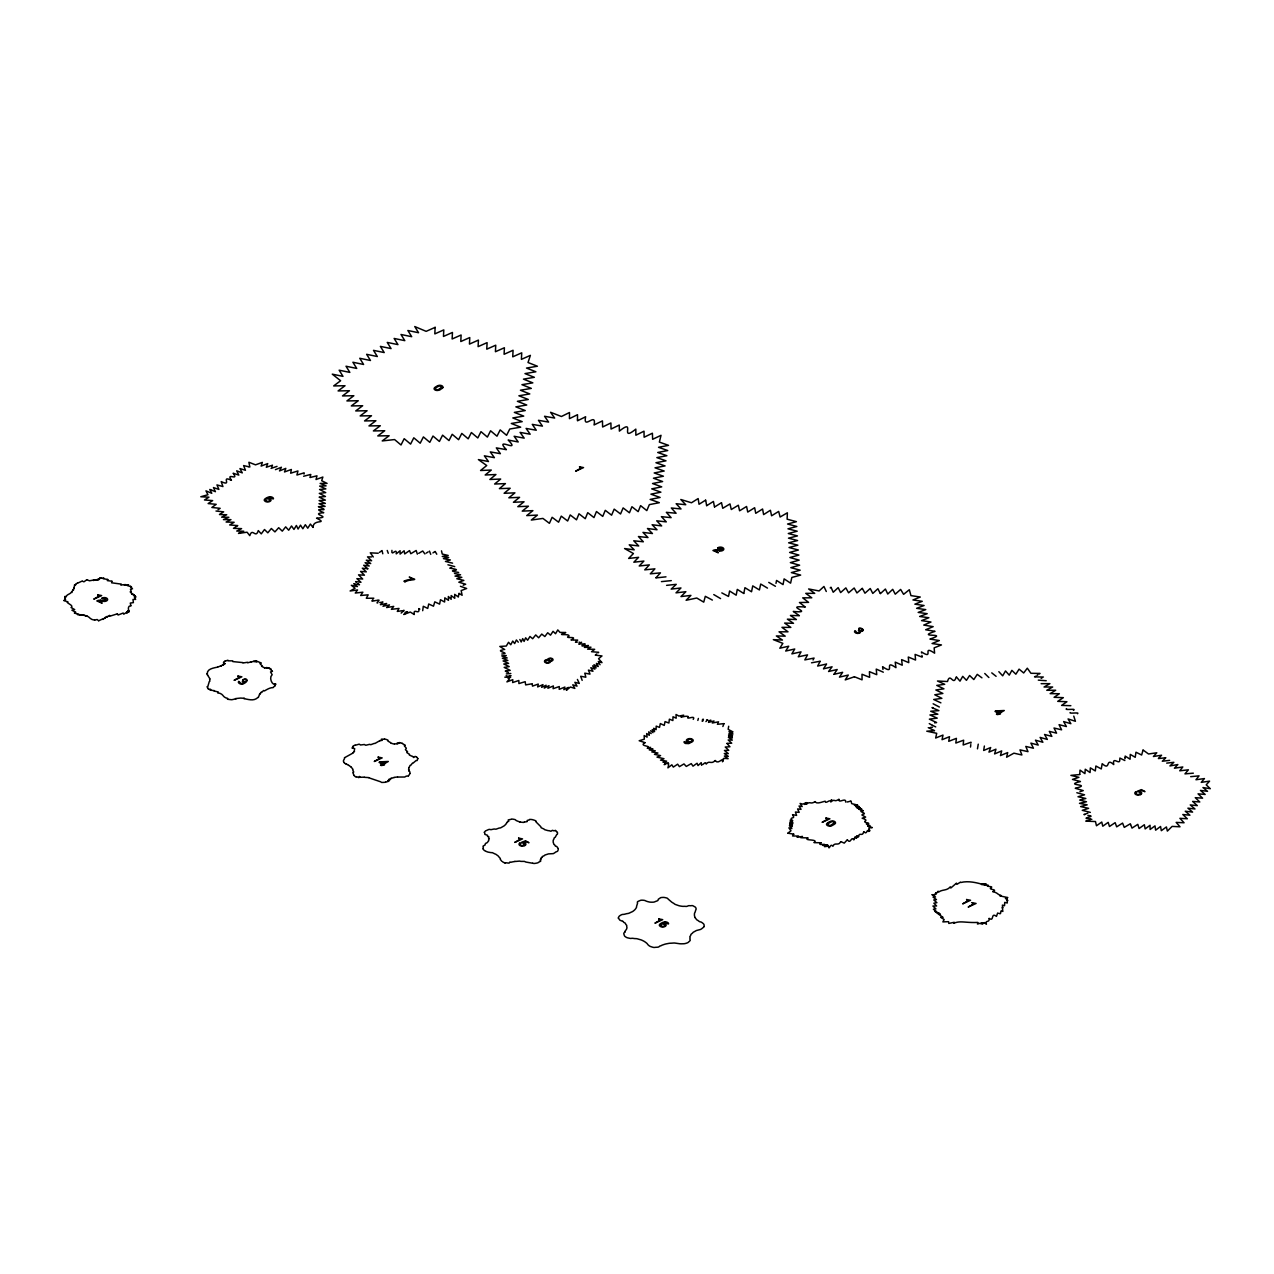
<?xml version="1.0" encoding="UTF-8"?>
<svg xmlns="http://www.w3.org/2000/svg" width="1274" height="1274" viewBox="0 0 1274 1274"><rect width="100%" height="100%" fill="white"/><g stroke="black" fill="none" stroke-linecap="round" stroke-linejoin="round"><path stroke-width="1.5" d="M74.051 588.429L74.593 584.686M408.874 769.48L408.922 771.343A6.322 3.647 0 0 0 409.432 771.136L409.894 772.092A16.753 9.666 0 0 1 409.989 773.207M532.357 683.724L525.652 684.902L525.191 681.701L518.884 683.565L518.852 680.475L512.642 682.561L512.801 679.663L506.909 681.893L509.52 678.867L508.039 678.341M532.341 684.632L532.484 686.129L538.281 684.058L537.676 686.909L542.963 684.616L541.641 687.323L546.148 685.253L544.269 688.087L548.998 685.683L547.9 688.263L553.41 685.938L553.091 688.693L559.302 686.543L559.206 689.345L564.892 687.068L563.841 689.664L566.564 688.342M1079.779 774.289L1080.018 770.101L1084.938 773.637L1085.257 769.209L1090.066 772.57L1090.337 767.856L1095.322 770.945L1095.879 766.008L1101.277 768.939L1102.185 763.667C1110.976 771.534 1105.179 756.836 1113.731 764.575C1111.995 755.211 1120.499 766.343 1119.735 759.272M274.483 684.058C272.397 685.078 268.543 677.816 272.142 674.694L270.534 671.939L272.381 671.366M274.467 684.393L275.71 684.058M1125.069 757.552L1125.181 756.055L1130.102 759.24L1130.261 754.399L1135.23 757.297L1135.962 752.217L1141.647 755.02L1142.985 750.259M1125.053 757.839L1124.99 758.747M1124.862 760.53L1119.846 758.046M970.947 743.124L971.043 742.216L963.16 744.987L963.654 740.178L955.819 743.061L956.424 738.347L948.732 741.325L949.528 736.691L942.027 739.7L943.015 735.066L935.673 738.012L936.709 733.314L926.771 731.196L934.24 730.655M970.788 744.637L970.517 747.058M422.697 610.692L423.287 606.265L427.73 608.431L428.701 604.003L433.494 606.201L434.784 601.854L439.626 604.115L440.454 599.736L444.61 602.013L444.817 597.809L448.448 600.341L448.352 596.487L451.219 599.353M989.006 918.411C990.073 923.3 984.627 919.414 986.426 924.239A19.221 11.1 0 0 1 985.057 922.806L981.012 923.953M408.572 769.528L408.954 767.505M978.257 744.159L977.461 748.841M303.976 474.071L304.183 472.845L296.906 475.027L297.957 470.95L290.647 473.211L291.38 469.469L284.5 471.953L285.806 468.37L279.516 470.918L281.411 467.255L275.423 469.644M303.61 476.253L310.713 474.438M722.979 759.097L722.469 761.788L723.951 758.285L728.123 758.699L724.365 756.023L728.298 756.374L724.301 753.507L728.298 753.603L724.46 750.466L728.728 750.338L725.256 747.026L729.938 746.771L726.913 743.395M856.144 837.926L856.462 836.222M856.112 838.069L854.886 836.97L854.01 839.598M65.085 596.375L64.783 598.923A5.781 3.328 0 0 1 64.751 598.35M722.645 760.897L722.772 760.18M743.889 593.095L744.94 587.68L751.533 591.773L752.743 585.881L759.415 589.958L760.705 584.049L767.474 588.11M775.993 583.365L776.551 580.434L783.064 584.607L784.115 578.874L790.597 583.158L791.839 577.456L800.661 575.084L791.361 572.599L800.152 570.195L790.836 567.663L799.626 565.21L790.342 562.63L799.164 560.146L789.912 557.534L798.894 555.066L789.609 552.454L798.368 550.018L789.052 547.517L797.858 545.192L788.622 542.804L797.588 540.542L788.495 538.169L797.46 535.908L788.288 533.519L797.19 531.226L787.969 528.806L796.823 526.481L787.571 524.028L796.393 521.671L787.125 519.187L787.38 512.785L780.102 517.021L778.669 511.431L771.582 515.779L770.42 510.253L763.604 514.6L762.585 508.995L755.737 513.311L754.654 507.721L747.742 512.052L746.58 506.479L739.589 510.794L738.347 505.221L731.292 509.52L729.986 503.915L722.756 508.294L721.53 502.912M310.633 474.915L310.203 477.033M728.68 595.722L729.588 590.993L736.181 595.197L737.28 589.384L743.809 593.525M728.537 596.455L721.817 592.888M310.108 477.511L316.987 475.807L316.032 479.518L322.863 477.049L321.685 480.712L327.068 483.403L320.156 483.403L326.08 485.888L319.647 486.111L325.857 488.913L319.567 489.471L325.73 492.624L319.28 493.388L325.443 496.51L319.917 497.067M768.748 582.393L775.42 586.279M977.779 922.917L977.62 923.57A16.976 9.81 0 0 1 977.461 924L982.286 922.742A10.24 5.908 0 0 1 981.872 923.204L981.713 923.347M344.474 757.632C345.111 759.702 341.973 760.164 344.235 762.68M417.952 758.492L417.124 760.53A3.663 2.118 0 0 1 416.057 760.562L412.919 763.237M713.759 594.576L720.574 598.589M712.373 600.07L705.302 596.312L703.742 602.14L696.767 598.016L686.113 600.277L690.906 595.404L680.985 596.566L685.858 591.693L676 592.856L680.953 587.967L671.175 589.114L676.239 584.336L666.589 585.355M65.563 599.321L65.213 600.245A11.195 6.466 0 0 0 63.7 600.484L67.92 601.838A14.237 8.217 0 0 0 67.172 602.076C67.172 603.446 73.51 605.341 71.583 607.268M668.579 765.053L667.926 767.856L671.844 764.798L673.309 767.107L677.641 764.177L679.424 766.645L683.979 763.922L686.288 766.422L691.272 763.604L692.992 766.168L697.069 763.253L698.025 765.594L701.21 762.648L701.48 764.926M858.644 836.684C858.947 831.635 862.514 837.082 863.661 831.97M275.678 684.17L274.929 685.922M723.919 723.728L722.868 726.514M112.064 581.215L111.586 582.791L121.38 584.129A10.017 5.781 0 0 1 120.743 584.989L124.9 584.623M313.149 527.07C313.117 518.582 328.66 524.522 316.557 518.152C334.043 517.133 308.276 513.995 323.739 512.674C308.244 506.049 335.014 513.151 318.404 506.686L325.109 506.383L318.994 503.708L325.364 503.389L319.121 500.586L325.396 500.125L319.137 497.147M409.161 767.426L410.117 765.324A5.701 3.296 0 0 1 410.833 765.244L412.378 763.222M624.961 931.915L625.375 930.609A15.75 9.093 0 0 0 626.362 929.494A23.935 13.823 0 0 0 626.967 927.791A8.998 5.192 0 0 0 626.728 926.835A21.435 12.374 0 0 0 626.697 925.338A9.619 5.558 0 0 0 625.837 924.478A20.05 11.577 0 0 0 625.247 923.14A10.463 6.036 0 0 0 623.91 922.472A17.533 10.128 0 0 0 622.811 921.293M75.755 584.352L75.373 585.387A3.519 2.038 0 0 1 74.863 585.005M107.796 579.447L103.098 578.73A6.864 3.965 0 0 1 103.29 578.476A5.383 3.105 0 0 1 103.783 577.998L101.506 578.205M107.764 579.527L107.271 580.594L111.682 581.183M272.509 465.201L266.33 467.239L267.731 463.593L261.138 466.077L262.333 462.398L255.533 464.835L248.876 462.255L249.847 467.017L248.669 466.762M272.302 465.647L271.808 466.794M518.279 642.192L516.384 639.962L514.664 643.593L512.737 641.045L510.763 644.771L508.549 642.271L506.304 646.029L499.822 646.444L504.743 649.565M935.259 894.698L936.247 892.724A12.851 7.421 0 0 0 936.071 893.424L935.817 893.631M75.914 584.002L77.523 582.966M830.759 801.887L831.683 799.881M277.015 466.395L271.075 468.386M936.135 892.994L934.304 894.762L932.472 894.682M813.051 659.964L814.07 658.069L804.834 659.9L807.525 654.884L798.288 656.795L801.028 651.874L791.887 653.865L794.721 649.007L785.708 651.046L788.702 646.205L779.815 648.227L782.857 643.338L773.334 639.644L782.443 640.058L776.344 635.949L785.214 636.156L779.035 631.824L788.001 631.808L781.949 627.349L790.836 627.397L784.641 623.082L793.511 623.304L787.38 619.18L796.393 619.546L790.804 615.692M217.87 692.69L218.284 691.957L214.064 691.034A7.023 4.045 0 0 1 214.398 690.635L210.178 690.142A2.5 1.449 0 0 1 210.767 689.871C210.449 688.119 209.653 690.731 208.299 688.422A4.555 2.628 0 0 0 208.172 688.947A33.968 19.62 0 0 1 207.073 686.638M811.522 662.798L819.787 661.317M258.335 697.451L259.785 693.82A3.695 2.134 0 0 0 259.609 694.171L259.577 694.298M956.041 677.418C953.271 686.415 950.261 671.908 947.49 681.51L937.473 681.017L944.719 684.313L936.772 685.412L943.938 688.82L935.864 689.998L942.871 693.454L934.782 694.776L941.868 698.343L933.715 699.506L940.881 702.85M996.109 676.319L991.761 672.879M826.269 664.518L823.705 668.468M793.798 834.136L788.176 833.26M793.702 834.279L792.539 835.983L795.279 835.999M981.936 677.832L977.254 674.36L973.814 679.552L969.61 675.491L966.44 680.332L962.73 676.335L959.991 681.16L956.376 676.844M833.913 674.36L837.193 669.503L828.578 671.509L832.081 666.796L823.45 668.834M373.823 598.207L366.307 598.27L368.186 594.831L360.653 595.484L362.851 592.203L355.287 593.047L357.532 589.958L350.111 590.993L355.08 588.206L351.337 585.307L357.437 586.566L353.774 583.667L354.857 583.874M258.288 530.573C255.708 539.157 252.363 527.181 249.8 535.669L247.076 532.198L238.493 533.424L241.534 532.166M372.964 599.465L371.881 600.994L372.82 600.898M567.376 688.836L568.379 687.403L567.264 687.976M567.249 689.027L566.389 690.269L570.418 687.02L574.829 688.422L572.79 684.823L577.026 686.129L574.877 682.323L579.288 683.421L577.409 679.424M936.024 893.902L938.142 891.179A8.711 5.032 0 0 0 938.635 892.055C942.569 889.125 946.901 891.052 950.324 886.815A17.756 10.256 0 0 1 950.786 888.042L956.503 883.121A9.061 5.239 0 0 0 956.965 884.315L960.421 882.165M243.382 682.848C240.961 685.269 239.401 681.128 238.668 681.367C237.139 682.928 241.073 684.839 242.92 684.074C250.357 680.65 246.121 677.131 242.856 679.966M859.52 632.111C856.446 635.455 855.109 627.748 854.52 631.904C855.714 634.404 861.829 633.64 860.428 631.267M259.673 694.155L261.202 692.164M1193.34 773.175L1184.963 773.875L1188.387 769.814L1179.756 770.802L1182.798 766.964L1174.421 768.206L1177.845 764.543L1169.914 765.929L1173.848 762.314L1166.697 763.126M1190.68 776.662L1199.041 775.866L1195.967 779.736L1204.44 778.573L1201.239 782.363L1209.567 781.137L1206.223 784.848L1210.3 788.702L1202.943 787.555L1207.545 791.313L1200.458 790.406L1205.172 794.45L1198.054 793.845L1202.576 798.161L1195.251 797.683L1199.79 801.983L1192.623 801.426L1197.321 805.614L1190.25 804.929L1194.98 808.99L1187.909 808.178L1192.591 812.111L1185.25 811.219L1189.916 815.201L1182.798 814.516L1187.336 818.768L1179.915 818.322L1184.072 822.765L1176.173 822.399L1180.011 826.794L1172.144 826.396L1167.35 831.11L1166.427 826.937L1161.315 830.696L1160.566 826.476L1155.614 830.186L1154.992 825.871L1150.119 829.485L1150.04 825.281L1145.151 828.928L1144.37 824.724L1139.067 828.514L1137.793 824.358L1131.997 828.1L1130.85 825.122M274.977 685.635L273.193 687.498M722.422 759.702C721.18 759.447 717.772 764.273 715.24 760.578M408.524 775.739L409.241 774.799A18.441 10.638 0 0 0 409.894 773.605M840.537 842.003C838.403 846.255 834.597 841.716 832.893 846.286C830.17 842.337 829.215 851.287 828.371 846.302M507.259 822.351L506.017 823.752A2.5 1.449 0 0 1 505.889 824.278L504.074 825.902A4.188 2.421 0 0 1 503.182 826.38A32.153 18.569 0 0 1 502.736 826.667L500.65 827.845A6.991 4.029 0 0 1 499.105 828.068L496.032 829.183A10.415 6.02 0 0 1 494.153 828.992L490.92 829.692A5.144 2.978 0 0 0 489.152 829.374A15.017 8.679 0 0 0 486.413 830.568M127.782 611.17L127.957 610.979A7.246 4.188 0 0 0 129.247 611.711C128.164 610.023 127.511 605.341 130.951 605.914M127.623 611.345L126.604 612.476M847.258 839.805L844.248 843.117L840.856 841.62M104.468 618.304L105.424 617.333L104.372 618.304M656.126 577.6L660.458 572.854L650.313 573.841L654.9 568.825L644.74 569.86L649.342 564.892L639.214 565.99L643.88 561.07L633.831 562.216L638.592 557.327L628.639 558.442L633.433 553.537L624.578 548.553L634.213 549.842L629.229 544.81L638.72 545.957L633.735 540.781L643.338 541.784L638.433 536.529L647.988 537.548L642.972 532.405L652.463 533.535L647.463 528.503L657.018 529.761L652.113 524.745L661.668 525.923L656.715 520.811L666.286 521.878L661.413 516.655L671.127 517.658L666.35 512.323L676.096 513.247L671.318 507.992L681.017 508.963L676.144 503.724L685.746 504.727L680.81 499.504L691.479 502.768L698.152 498.564L699.028 504.281L705.462 500.236M805.327 803.607L804.579 804.42L807.175 802.779A22.263 12.851 0 0 0 806.394 804.037M404.829 745.322L404.766 745.401A8.345 4.825 0 0 1 404.32 745.8L406.342 748.268L405.419 749.701L407.537 751.596A14.762 8.52 0 0 0 406.788 752.568L409.511 754.304M701.64 764.766C703.359 765.276 705.573 760.435 706.194 764.082C709.268 759.83 711.195 764.941 715.192 760.498M261.504 692.578L263.654 690.444M661.445 581.613L671.287 580.626M105.901 600.038L102.302 600.484L103.417 601.248M722.119 549.572L716.912 549.874A4.762 2.755 0 0 0 712.978 550.511L718.361 552.757L714.73 550.655A4.363 2.516 0 0 1 717.485 550.639M1158.655 758.269L1161.57 755.227L1153.416 756.501L1156.792 752.775L1148.511 753.985L1143.081 750.004M1158.369 758.571L1165.853 757.743M258.001 697.404C254.067 701.178 249.672 699.76 243.78 698.582A3.169 1.831 0 0 1 244.433 698.311L241.327 698.12A3.026 1.752 0 0 0 240.404 698.088L235.499 698.598M820.934 842.894C815.997 846.191 829.247 842.91 822.797 845.41M1165.376 758.237L1162.302 761.231L1169.628 760.371M814.357 842.337C818.752 838.897 802.413 840.904 808.162 838.021C804.802 837.464 796.616 838.403 802.509 836.461M830.234 587.887L830.998 587.218L833.212 592.251L838.181 587.633L840.617 592.585L845.856 587.887L848.58 592.824L854.169 587.999L856.924 592.951L862.307 588.269M880.35 593.684L885.398 589.034L887.755 594.034L892.724 589.321L895.256 594.178L900.638 589.432L903.6 594.337L909.333 589.735L910.942 595.611L920.274 597.028L912.948 599.958L922.249 601.312L914.859 604.179L924.096 605.5L916.611 608.319L925.752 609.609L918.172 612.412L927.201 613.686L919.637 616.473L928.873 617.731L921.548 620.613L930.96 622.031L923.746 625.072L933.173 626.649L925.657 629.754L935.02 631.347C914.334 638.21 950.579 632.302 929.924 639.07L939.336 640.535L932.074 643.513L941.454 644.931L934.145 647.861L934.606 653.18C921.213 644.182 934.782 660.537 921.484 651.938L921.612 652.973M826.285 591.502L823.944 586.47L819.102 590.945L808.624 588.954L814.723 593.35L805.757 593.35L811.777 597.809L802.7 597.856L808.576 602.363L799.451 602.506L805.343 607.093C782.172 605.023 816.045 613.622 793.288 611.44L799.005 615.438M354.538 751.453L352.659 753.014M401.167 613.097L404.097 610.357L403.189 610.517M104.261 618.416L102.955 619.451M598.032 652.845L598.653 652.32L591.55 651.699L594.655 649.31L587.601 649.151L590.961 647.208L584.416 647.399L588.397 645.488C572.026 647.367 593.445 642.988 581.294 644.071M596.694 653.976L595.292 655.139L601.997 655.951L598.573 658.722L601.981 662.639L600.388 662.13M128.053 612.125L128.977 611.329L126.859 613.065A6.179 3.567 0 0 0 127.034 612.73M264.451 690.938C267.126 689.33 270.024 687.61 272.954 687.594M388.267 553.282L387.232 550.448M352.93 753.077L344.84 757.552M992.908 891.545C998.641 889.172 987.334 889.778 991.108 887.787M104.707 618.145L107.08 616.409A12.549 7.246 0 0 0 106.554 617.301L109.644 615.374A10.542 6.083 0 0 0 109.596 616.282L117.081 613.925M406.82 612.284L407.521 611.775L405.005 612.3M352.595 746.468L355.032 744.987M405.403 613.335L403.794 614.514L410.292 612.046L414.225 614.53C412.951 607.093 420.038 615.963 418.843 608.59M570.959 639.93C579.861 635.662 562.662 639.15 569.032 635.997C569.064 633.003 554.652 636.459 565.72 632.525L560.003 632.414L557.789 629.929L555.544 633.735L553.059 631.315L550.495 635.169L547.709 632.748L544.842 636.554L541.753 634.07L538.647 637.78L535.733 634.93L532.659 638.736L529.984 636.459L527.627 640.249L525.652 637.78L524.108 641.427L522.69 638.624L521.209 641.969L519.84 639.484M381.436 550.973L379.397 552.422M991.204 887.707C994.054 886.131 984.882 886.8 987.86 885.494M378.219 553.25L370.288 552.836L373.298 556.961M117.431 613.781L118.084 615.024L123.18 613.033L123.753 614.179L128.706 610.994L127.814 612.093M435.119 551.419L436.775 554.222M434.498 551.849L432.937 552.9M1066.545 708.615C1063.663 710.717 1077.326 707.994 1073.441 710.351M787.746 833.18L790.947 830.855M237.776 525.605L229.686 524.952L234.129 522.276L226.119 522.037L230.944 519.633L223.428 519.601L228.858 517.292L221.628 517.164L226.724 514.744L223.348 514.648M237.075 526.066L233.492 528.344L241.582 528.63L236.741 531.051L243.796 531.226M217.997 509.743L220.163 508.326L211.866 507.466L216.198 504.329L208.14 503.564L212.647 500.586L204.493 499.981L208.936 497.178L200.798 496.749L207.949 494.726L205.974 490.856L211.771 493.293L209.844 489.439L211.595 490.156M1070.08 712.548C1068.695 714.061 1080.241 711.879 1077.533 713.743M215.991 511.033L223.635 511.845L219.447 514.521M706.879 505.571L713.424 501.446L714.459 506.813M428.16 551.913L426.201 553.139M682.991 715.622C677.306 719.109 685.364 715.176 688.358 716.561C684.759 720.734 696.289 714.411 693.231 719.38M831.588 799.945L830.775 800.454M1039.345 673.866L1040.03 673.436L1030.937 673.293L1027.306 668.197L1023.675 672.975L1019.089 669.137L1015.856 674.201L1011.875 670.363L1009.263 675.156L1005.505 670.952L1002.686 675.825L998.848 671.701M1037.976 674.726L1036.94 675.363M714.507 507.036L721.482 502.704M830.059 800.9C829.294 799.976 825.17 804.26 825.154 801.203C822.001 801.872 817.207 804.244 815.312 802.047M828.052 822.622L829.549 821.762A6.609 3.822 0 0 1 831.412 821.045A3.01 1.736 0 0 1 834.534 821.475A3.01 1.736 0 0 1 835.33 823.243M1073.775 716.115L1075.415 721.275L1068.09 718.95L1070.861 723.68L1063.647 721.578L1066.402 726.546L1059.076 724.667L1061.592 729.811L1054.028 728.027L1056.56 733.155L1049.314 731.356L1051.846 736.388L1044.569 734.461L1047.339 739.43L1040.11 737.407L1042.88 742.264L1035.459 740.162L1038.214 745.067L1030.889 743.124L1033.437 748.22L1025.809 746.437L1027.991 751.644L1019.964 749.86L1021.907 754.988L1013.913 753.173L1006.619 757.218L1007.686 752.584L1000.456 755.578L1001.667 750.927L994.596 753.905L995.934 749.192L988.958 752.106L990.678 747.535L983.671 750.482L984.388 746.023M1035.571 676.223L1034.536 676.876L1043.406 677.035M424.895 553.951L422.729 550.989L418.7 553.362M831.126 801.649C835.457 798.288 833.578 802.747 838.961 799.292M1042.132 677.816L1041.161 678.389M380.018 740.56L374.986 743.443A3.647 2.102 0 0 1 374.285 743.395L370.845 744.685A9.348 5.399 0 0 1 369.603 744.334L365.797 745.258A15.097 8.711 0 0 1 364.332 744.494L360.478 745.003A8.52 4.921 0 0 0 359.172 744.159L355.733 745.131M806.283 804.244C810.79 800.629 809.834 804.993 815.217 801.585M1038.294 680.125L1046.209 680.73M645.122 742.678C638.577 745.768 649.963 746.054 648.434 747.153M242.984 680.889L242.283 681.303L243.398 682.068M859.106 630.184L858.405 630.582L859.52 631.347M507.195 822.064L508.804 821.173A4.762 2.755 0 0 1 508.215 819.978A7.628 4.411 0 0 1 510.826 819.437M690.078 742.201C686.797 745.099 685.189 740.863 684.122 741.739A2.15 1.242 0 0 0 684.09 742.185A2.898 1.672 0 0 0 684.409 742.742L684.711 743.013A4.411 2.548 0 0 0 685.412 743.443L688.693 743.602L692.419 741.707A5.335 3.089 0 0 0 692.881 741.213L693.136 740.783A2.58 1.481 0 0 0 692.96 739.828A3.392 1.959 0 0 0 687.498 739.111A3.344 1.927 0 0 0 687.307 741.914M102.732 618.925L98.831 620.693M440.008 389.669L441.489 388.809A6.784 3.918 0 0 0 442.89 387.599M224.765 663.85L222.6 664.932L223.73 664.694M225.434 661.11C221.023 663.021 225.243 663.881 225.132 663.658M262.046 666.063L262.269 665.936A32.933 19.014 0 0 1 259.976 663.563L260.692 663.244M416.518 757.106L415.117 756.39L414.098 757.25A21.18 12.23 0 0 1 413.716 757.52L412.712 756.469M71.073 607.539L74.672 609.561L71.917 610.214L75.787 612.253L74.656 612.858M982.795 923.554L984.706 922.567L982.413 923.746M416.694 757.027L417.681 758.476M822.877 845.379L827.606 844.933L824.788 845.856M806.267 802.572L802.891 804.149L800.104 803.448L802.174 806.569L799.053 806.028L801.012 809.34L797.588 808.942L799.196 812.366L795.406 812.016L796.616 815.408L792.524 814.675M223.539 664.773L217.902 667.019M988.306 885.287L983.862 884.602A10.845 6.259 0 0 1 984.356 884.49L986.299 884.22L981.442 884.49M463.163 585.228L465.679 584.24L458.831 582.202L463.847 580.403L456.809 578.746L461.825 577.345L455.041 576.087L460.567 574.797L454.468 573.443M460.408 586.295L466.65 588.492L461.172 590.579L462.112 595.292L459.436 593.573M224.431 661.349L227.935 660.203M217.567 667.146C212.774 668.054 206.85 669.168 207.296 673.85M348.694 765.292L351.083 767.012M447.922 564.796L454.707 566.596M854.153 676.86L845.235 679.902L848.277 675.061L839.455 677.131L842.624 672.306L834.231 674.28M1080.049 781.631C1062.914 785.867 1093.633 783.797 1075.272 788.288L1083.25 790.597L1079.922 791.711M388.681 781.296L385.656 782.093M1087.837 813.21L1083.887 814.5L1084.715 814.691M1076.833 792.731L1084.556 794.801L1078.011 796.744L1085.83 798.48L1082.613 799.308M451.665 567.583L450.439 567.965M388.873 779.401L391.437 778.541A6.513 3.758 0 0 1 390.991 778.239L394.128 777.586M251.201 662.066L254.45 661.031L253.797 661.54L256.854 661.907L255.867 660.967M863.215 817.86L865.635 817.096L861.909 815.01M828.227 845.522L824.374 846M827.543 845.729L826.253 846.143M251.567 661.7L247.713 662.814A4.937 2.851 0 0 0 247.49 662.289L243.031 662.974M824.501 846.669L826.571 846.414M862.466 814.309C869.075 813.529 855.873 811.092 863.151 810.837M708.583 720.861L710.908 720.224L708.535 722.374L713.997 720.957L712.309 722.995L718.536 721.848L717.389 724.301L723.951 723.632M511.431 819.102L511.718 819.039A11.737 6.768 0 0 1 515.094 819.612A2.548 1.465 0 0 1 515.906 820.376A17.533 10.128 0 0 0 518.916 821.603A2.628 1.513 0 0 0 520.047 822.064M705.923 721.594L707.643 719.746L706.576 720.033M97.588 579.75L99.038 579.495L95.502 580.211L100.662 578.109M96.904 579.877L93.129 580.45A11.498 6.641 0 0 0 94.451 579.909L89.467 580.785L87.142 579.829M850.475 801.171L848.898 801.569M1082.295 799.387L1080.67 799.785M848.373 801.696L847.067 802.015M458.64 572.456C441.345 569.653 467.845 571.086 449.818 568.156M702.977 720.941C700.111 722.151 705.477 718.217 702.436 719.46M1079.651 800.04L1086.483 801.76L1079.476 803.321L1087.184 804.849L1080.623 806.569L1088.617 808.337L1082.263 810.328L1090.305 812.382M826.587 664.009L817.653 666.047L820.201 661.238M503.023 649.963C494.137 650.855 511.941 653.578 501.829 654.008M100.439 578.157L100.503 578.157A5.892 3.408 0 0 0 99.324 578.476L101.299 578.237M1089.875 820.249L1085.798 821.125L1095.481 821.539L1096.468 825.775L1101.755 822.049L1102.774 826.205L1108.189 822.367L1109.463 826.492L1115.148 822.67L1116.661 826.842L1122.585 823.1L1124.273 827.383L1130.325 823.768L1130.643 824.581M94.833 620.072L97.19 619.514L98.608 620.788M697.833 720.447L698.391 718.456M94.594 620.12C89.037 619.467 90.056 616.09 85.294 615.82A11.53 6.657 0 0 1 86.887 615.852L79.514 614.594L80.947 614.992M683.708 715.16L678.931 716.068L676.016 714.491L676.191 718.202L673.006 716.752L672.879 720.558L669.376 719.173L668.898 723.011L665.044 721.61L664.248 725.4L660.33 723.568L659.534 727.406L656.206 726.116L656.046 729.699A32.344 18.664 0 0 1 653.737 728.282L654.565 731.674L652.256 729.572L652.973 732.63L650.536 730.735M228.014 660.84L232.616 660.84A19.779 11.418 0 0 1 232.855 661.588L242.777 662.591M382.948 601.997L380.4 604.688L386.627 603.494L382.996 606.249L389.478 604.895L386.643 607.539L393.714 606.392L391.405 609.338L399.001 608.431L397.281 611.456M382.104 602.14L379.732 602.554M977.891 922.424C965.246 923.029 960.389 920.369 953.78 923.284A5.08 2.93 0 0 0 954.274 922.28L948.811 923.443L948.573 921.675L942.84 921.898L944.161 919.541L940.753 917.312L943.079 917.391L938.078 913.856L940.467 914.445L936.931 912.853L939.527 913.617L936.263 912.2M514.887 861.447L511.718 862.052A3.36 1.943 0 0 0 510.922 862.323L509.903 862.004A6.227 3.599 0 0 1 509.043 863.119A10.479 6.051 0 0 1 506.383 862.769A2.851 1.64 0 0 1 505.109 863.039M401.867 610.74L397.759 611.393M668.372 762.776L665.362 763.237M377.805 602.873C374.731 603.812 381.882 598.923 377.677 600.293M379.795 740.704L382.28 740.337A6.72 3.886 0 0 1 381.308 739.191A11.084 6.402 0 0 1 384.318 739.254M802.142 836.508L797.062 837.161A10.574 6.099 0 0 0 798.607 836.126L796.346 835.999M394 777.395L397.488 776.981M934.59 722.852L936.597 722.549L929.367 719.157L937.234 718.138L929.924 714.985L937.855 714.188L930.705 711.242L938.906 710.621L931.979 707.675L932.886 707.596M664.662 763.349L668.802 763.922M929.256 723.584L932.313 725.288M665.362 764.384L664.104 764.623M377.215 600.357L376.308 600.468M375.83 600.532L374.89 600.643M267.397 498.357L267.588 498.341A2.468 1.433 0 0 1 268.83 498.373M374.429 600.707L373.282 600.834M933.141 703.789L939.352 707.006M935.721 726.897L932.457 725.352M665.984 576.835L655.855 577.902M125.202 584.607L125.489 584.575A8.807 5.08 0 0 1 124.406 585.196L128.594 584.766L127.177 585.483L131.477 586.9M932.504 727.247L930.259 727.47M981.808 884.459L985.71 884.204M983.289 884.315C981.474 884.538 970.788 880.016 960.755 882.5M928.268 727.661L934.559 730.639M1079.763 774.544L1070.893 775.372L1078.919 777.315L1072.485 779.417L1080.463 781.503M868.056 826.03C874.999 825.982 861.176 823.848 868.741 823.418C858.676 820.743 871.766 821.316 862.116 818.211M510.826 673.5L506.319 673.914M131.365 588.907L130.474 589.098L131.254 591.884A5.335 3.074 0 0 1 130.171 591.869L134.089 595.468M728.696 726.26L728.171 729.349M360.399 777.299L364.205 777.124M397.615 777.044L404.702 777.029A19.301 11.148 0 0 0 406.263 776.105A6.434 3.711 0 0 0 408.333 775.962M727.215 743.379L731.706 743.188L728.171 739.987L732.311 740.098L728.378 737.359L732.343 737.98L728.585 735.735L732.231 737.041L728.617 734.827M580.02 644.103L578.746 644.118L581.613 642.223M134.582 599.433L135.649 599.401L134.232 596.71A6.577 3.806 0 0 1 135.14 596.805A5.494 3.169 0 0 1 135.968 596.98L135.06 595.993M134.168 599.433L132.974 599.449L133.388 602.618L130.267 603.08L130.84 605.516M209.86 681.303L209.637 678.899M579.861 642.239L578.969 642.239M1041.145 683.676L1049.903 683.66L1044.043 687.005L1052.658 687.005L1046.782 690.285L1055.668 690.253L1050.158 693.629L1059.347 693.741L1054.076 697.308L1063.36 697.658L1057.707 701.353L1066.927 701.735L1061.608 705.398L1070.861 705.7M577.202 642.239L576.326 642.239M511.113 675.73L509.17 675.714M371.578 556.945L367.533 556.881L371.61 560.751L366.307 560.226L370.702 563.538L365.097 562.678L369.205 566.006L363.663 565.274L367.788 568.761M575.45 642.223L577.679 640.121M532.643 863.246L525.732 862.02A11.45 6.609 0 0 0 524.394 861.399L520.859 861.383A8.106 4.682 0 0 0 519.505 861.097L516.05 861.415A5.287 3.058 0 0 0 514.887 861.447M855.794 806.649L859.17 806.633L854.392 805.264L857.609 805.057L851.701 803.655L851 801.028M814.054 842.64L821.077 842.767M982.907 884.22L982.079 884.204L985.248 884.697M799.387 615.708L790.421 615.438M576.772 640.105L575.88 640.089M574.988 640.058L573.65 640.026M222.854 514.632L221.389 514.585M572.759 639.994L571.851 639.962M504.822 677.179L510.603 677.354L506.128 675.698M220.912 514.569L219.924 514.537M859.17 807.812L860.332 807.843L856.351 806.792M858.708 807.796L857.338 807.732M856.876 807.716L860.858 808.799L857.466 808.05M368.664 777.586L364.491 777.331M354.188 751.421L354.666 748.586L352.245 748.029M650.648 747.344L647.224 748.236L652.973 748.969L649.278 749.924L655.282 750.8L651.778 751.931L657.91 752.998L654.454 754.335L660.553 755.609L657.018 757.138L663.977 758.699L660.521 760.148L666.636 761.167L662.942 762.139L665.044 762.393M719.507 550.83L718.711 550.75M100.598 600.277L102.223 600.484M394.622 743.825L397.711 743.984A6.641 3.838 0 0 0 397.201 742.981L397.361 742.981A18.648 10.765 0 0 1 399.654 743.045M367.74 568.761L362.31 568.204L366.291 571.851L360.574 571.421L364.444 575.179L358.535 574.845L362.692 579.017L356.879 578.667L360.972 582.282L355.956 581.629M380.767 781.838L368.887 777.809M355.605 581.581L356.322 582.266M101.554 601.025L101.426 600.994A4.363 2.516 0 0 0 98.512 600.962M485.537 851.112L485.569 851.112A13.95 8.058 0 0 0 488.038 852.099L491.159 852.656A4.204 2.421 0 0 1 492.353 852.656L494.901 853.914A4.125 2.373 0 0 1 495.904 854.297L498.118 855.921A5.16 2.978 0 0 1 498.66 856.622L500.316 858.469A7.166 4.141 0 0 1 500.236 859.329L501.797 861.24M860.603 631.283C867.96 630.837 857.593 625.614 858.979 629.26M520.158 822.08L523.407 822.431A2.134 1.226 0 0 0 524.283 822.064M399.399 742.535L402.457 743.299M357.914 584.479L359.507 584.766L357.978 583.588M357.564 584.4L355.94 584.097M77.475 614.482L80.581 614.896M77.746 614.53L77.873 614.546A3.169 1.831 0 0 0 78.701 614.402L74.338 613.001M732.534 735.624L728.967 733.314L732.98 733.983L729.015 731.451L732.98 731.913L728.808 729.699M1089.939 818.959C1078.138 818.147 1098.443 816.443 1087.885 815.424M1090.385 819.055L1091.818 819.341M255.596 660.649L261.218 662.99M989.388 918.49C994.325 921.978 990.583 911.961 996.475 916.372L997.653 912.996M236.263 698.757L231.836 699.729A34.191 19.747 0 0 1 227.441 699.219M248.271 466.666L243.621 465.583L245.452 470.281L239.958 468.577L242.283 472.877L236.709 470.839L238.795 475.106L233.206 473.211M394.287 744.112L390.815 743.14M217.822 692.785C224.527 694.027 221.772 697.212 227.727 698.407M998.752 913.267C1002.351 915.624 999.294 908.935 1002.383 911.26M992.78 891.641C998.163 892.803 997.176 894.539 1000.918 895.399A20.4 11.785 0 0 1 999.883 895.893L1007.798 897.565L1005.393 898.234L1007.845 900.638M857.816 808.146L861.845 809.165L858.644 809.197L863.024 810.662M452.573 563.156L445.454 561.436L450.359 559.955L443.416 558.617L448.703 557.486L442.269 556.435L448.209 555.464L442.269 554.063L441.489 550.846M231.454 480.346C220.131 474.963 232.871 487.034 221.198 481.604L222.934 486.557L216.962 484.916L218.889 489.407L213.475 487.576L215.417 491.684L211.946 490.299M644.915 742.615L639.182 740.735L644.31 739.175L644.15 735.528L647.096 737.12L646.666 733.569L649.342 735.289L648.705 731.865L651.189 733.569M269.132 668.261L266.584 667.496A16.849 9.73 0 0 1 267.222 668.213L264.387 667.656M599.863 661.954L598.812 661.604M867.642 826.062L872.308 827.622L868.884 827.925L869.696 831.014M77.825 583.062L82.077 581.087M506.272 655.569L501.781 655.887L507.179 657.957L502.338 658.244L507.848 660.489L503.087 660.951L508.613 663.372L503.787 664.009L509.202 666.605L504.201 667.401L510.189 670.363L505.284 671.095L506.495 671.653M598.286 661.429L600.054 664.757M937.584 912.694L938.683 913.06L934.861 911.356A8.488 4.905 0 0 0 936.326 911.547L933.396 909.222L935.88 908.872L932.918 906.037L936.581 905.957L933.874 903.186L936.884 902.677L933.778 899.97L936.47 899.635L933.046 897.103L935.514 896.976L931.931 894.666M82.46 581.231L83.957 581.82L86.823 579.702M598.239 664.072L596.949 663.579M596.423 663.388L598.191 666.509L597.41 666.191M622.731 921.325L620.024 920.258A7.341 4.236 0 0 1 619.148 919.032A3.679 2.118 0 0 1 618.4 918.06M854.472 676.765L862.068 679.838L862.004 674.264L869.632 677.322L869.425 671.669L876.751 674.694L876.241 669.089L883.312 672.194M412.41 756.422L409.32 755.036M596.614 665.856L593.987 664.757L596.152 667.942L592.649 665.888L594.91 669.121L590.849 667.703L592.951 671.271L588.429 670.124L590.021 674.121L584.766 673.15L585.849 677.211L580.673 676.287L582.17 680.364M508.406 672.481L506.67 671.716M268.448 667.719L271.171 669.105M402.281 743.57L405.052 745.083M389.064 779.481L389.924 779.847L387.758 780.659A4.586 2.644 0 0 1 388.65 781.153M264.753 667.974L261.584 666.27M356.433 776.63L358.838 777.618A8.679 5.016 0 0 0 359.3 776.407L360.208 777.236M419.815 609.131L418.971 608.669M790.597 821.666L792.906 822.908L790.214 820.217A17.963 10.367 0 0 0 792.587 820.966M864.027 831.763C866.718 835.298 866.925 829.326 868.231 830.489M717.756 548.011L722.151 548.6M1135.596 792.046L1136.456 792.539M404.893 581.772L403.922 581.215A14.396 8.313 0 0 1 412.999 579.288L409.241 577.074L414.703 579.288L413.954 579.718A13.982 8.074 0 0 0 404.989 581.836M519.76 843.149L520.604 843.627M98.56 601.073L102.191 603.159L96.84 600.93A4.762 2.755 0 0 1 100.614 600.229M847.433 839.916C850.745 844.646 851.175 835.68 853.803 839.773M346.321 763.906L348.535 765.356M1007.081 900.161L1007.304 902.995L1004.708 902.406L1004.533 905.703L1002.956 905.273A9.523 5.494 0 0 1 1002.399 905.081L1002.829 907.821M459.022 593.286L458.322 596.933M133.006 594.194L134.933 595.85M457.939 596.678L454.691 594.353L454.754 598.302L451.171 595.563L451.203 597.936M131.923 594.05L132.512 594.464A3.44 1.991 0 0 1 131.939 594.05L131.445 593.7M270.136 669.232L272.477 671.334M105.981 599.019L101.586 598.414A3.392 1.959 0 0 1 105.853 597.777A3.392 1.959 0 0 1 107.382 600.213A3.392 1.959 0 0 1 103.353 601.376M984.754 673.484L988.879 677.529M790.31 821.507L792.667 823.848L789.896 822.478L792.396 825.011L789.689 823.864L792.205 826.619L789.45 825.679L791.839 828.626L788.877 827.877L790.581 830.298M258.606 530.939L261.266 533.87L264.498 529.522L267.811 532.819L271.346 528.503L274.929 531.895L278.688 527.707L282.271 531.147L285.679 526.863L288.688 530.207L291.523 525.971L293.976 529.443L296.396 525.445L298.084 529.076L300.505 525.143L302.846 528.774L305.33 524.697L307.767 528.216L310.394 524.044L313.006 527.452M351.29 767.203L352.946 769.321A3.089 1.784 0 0 1 352.643 769.751L353.726 772.044A8.185 4.73 0 0 1 352.818 772.57L353.79 774.895M858.421 836.779C857.02 832.893 857.434 840.713 856.542 836.254M792.635 820.711C787.858 816.379 796.457 819.532 792.715 815.233M483.021 849.025L483.786 849.917A15.145 8.743 0 0 0 484.725 850.761M132.544 588.859L130.362 586.279A3.392 1.959 0 0 1 131.158 586.661M1006.651 898.727L1007.447 900.017L1006.842 898.998M868.342 830.68L868.804 831.46L869.25 829.263M1002.431 908.059L1002.829 911.483M210.003 678.899L207.471 674.965A31.977 18.457 0 0 1 206.77 673.643M1002.415 907.932L1002.192 907.295A9.81 5.669 0 0 0 1002.558 907.614M862.466 588.588L864.966 593.206L870.238 588.508L872.786 593.429L877.913 588.731L880.191 593.365M233.381 473.578C239.082 481.301 225.689 472.097 231.327 480.043M429.449 551.085L430.755 554.349M417.346 554.142L416.168 550.495L410.785 553.728L409.511 550.607L404.718 553.935L404.129 550.75L400.084 554.11L400.1 550.75L396.262 553.856L396.246 552.789M65.277 600.134L64.783 598.063M845.649 802.079C846.302 796.951 838.196 803.878 838.993 799.499M869.585 830.6L869.378 829.772M382.025 550.543L382.789 553.792M74.003 588.19L73.94 587.935A8.918 5.16 0 0 0 73.812 587.585L73.51 590.117A6.147 3.551 0 0 0 72.793 589.639L71.965 592.49A12.199 7.039 0 0 0 71.36 592.187C70.277 594.321 66.582 594.194 66.089 596.917A3.902 2.245 0 0 1 65.213 596.503M706.624 505.73L705.716 500.093M882.962 669.455L882.595 666.716C896.434 676.223 882.755 658.435 895.925 667.656L895.208 662.114L902.247 665.219L901.626 659.614L908.776 662.655L908.282 657.018L915.56 660.043L915.098 654.406L922.137 657.113M921.93 655.393L922.058 656.428M207.773 686.686L209.302 681.479M391.93 550.368C391.007 556.292 395.466 549.747 396.214 551.515M664.072 923.284A3.344 1.927 0 0 1 666.127 925.051A3.344 1.927 0 0 1 664.104 926.835A2.978 1.72 0 0 1 661.7 926.962A2.707 1.561 0 0 1 661.206 926.835L660.712 926.628A5.064 2.93 0 0 1 660.203 926.341L659.502 925.672A3.058 1.768 0 0 1 659.518 924.669A4.73 2.739 0 0 1 660.266 923.857A11.195 6.466 0 0 1 662.83 922.424A5.383 3.105 0 0 1 664.439 921.962A3.344 1.927 0 0 1 666.047 921.946A2.564 1.481 0 0 1 666.652 922.073L667.226 922.28A4.491 2.596 0 0 1 667.799 922.599L668.356 923.124A2.277 1.322 0 0 1 668.436 923.953C667.019 924.191 665.856 921.182 663.308 923.029A9.73 5.622 0 0 0 662.496 923.427L662.703 923.427A2.468 1.433 0 0 1 663.929 923.475M524.569 845.554A3.249 1.879 0 0 1 520.142 845.649A3.249 1.879 0 0 1 519.665 843.101M523.996 842.496A3.296 1.895 0 0 1 524.761 845.649M523.917 842.592A1.927 1.115 0 0 0 523.073 842.512L525.445 841.557L528.981 842.735L525.557 840.76L521.305 842.464L521.974 842.91A2.914 1.688 0 0 1 523.025 842.958A2.229 1.29 0 0 1 523.933 845.092M523.837 845.044A2.166 1.242 0 0 1 520.827 845.267A2.166 1.242 0 0 1 520.397 843.531M243 680.029A1.927 1.115 0 0 1 245.882 679.743A1.927 1.115 0 0 1 245.962 681.431A1.927 1.115 0 0 1 243.047 681.224M624.961 932.027A6.848 3.949 0 0 0 623.798 933.285A10.718 6.195 0 0 0 624.228 935.02A5.16 2.978 0 0 0 624.706 936.167A10.415 6.02 0 0 0 626.569 937.457A4.077 2.357 0 0 0 628.305 937.982A9.603 5.542 0 0 0 630.885 938.46L632.095 938.269A23.919 13.807 0 0 1 634.771 938.604A10.813 6.243 0 0 1 636.745 938.683A24.779 14.301 0 0 1 639.437 939.448A10.94 6.322 0 0 1 641.284 939.957A25.751 14.874 0 0 1 643.688 941.104A11.307 6.529 0 0 1 645.106 941.98A26.897 15.527 0 0 1 646.969 943.429A11.88 6.864 0 0 1 647.718 944.432A11.737 6.784 0 0 0 649.533 946.009A5.016 2.898 0 0 0 651.173 946.725A11.132 6.434 0 0 0 653.849 947.458A5.287 3.058 0 0 0 655.728 947.283A8.361 4.825 0 0 0 658.435 947.06A6.481 3.742 0 0 0 659.916 945.961L660.84 945.834A10.574 6.099 0 0 1 662.114 945.149L664.582 944.305A11.514 6.641 0 0 1 666.302 943.859L669.153 943.317A12.613 7.294 0 0 1 671.127 943.206L674.121 942.999A13.871 8.01 0 0 1 676.128 943.238L679.727 943.747A12.406 7.166 0 0 0 682.8 943.763A5.43 3.137 0 0 0 685.046 943.572A11.912 6.88 0 0 0 687.721 942.696A4.857 2.803 0 0 0 688.788 941.82A9.587 5.542 0 0 0 690.221 940.355A5.478 3.169 0 0 0 689.807 939.081L690.158 937.807A11.8 6.816 0 0 1 689.807 936.772A21.897 12.644 0 0 1 690.285 936.024L690.715 935.45A10.956 6.322 0 0 1 690.954 934.399A23.41 13.52 0 0 1 692.053 933.46L692.451 933.157A10.319 5.956 0 0 1 693.247 932.25L695.238 931.183A9.921 5.733 0 0 1 696.448 930.514L700.493 929.463A10.303 5.956 0 0 0 702.659 927.934A5.892 3.408 0 0 0 703.981 926.612M618.368 918.044A8.663 5 0 0 1 618.989 916.563A3.679 2.118 0 0 1 619.881 915.703A9.826 5.669 0 0 1 622.031 914.541A5.128 2.962 0 0 1 623.91 914.366A23.792 13.727 0 0 0 626.601 913.681A11.593 6.689 0 0 0 628.687 913.331A22.964 13.25 0 0 0 631.108 912.2A10.303 5.956 0 0 0 632.748 911.451A22.486 12.979 0 0 0 634.563 909.986A9.189 5.303 0 0 0 635.455 908.983A22.279 12.867 0 0 0 636.459 907.406A8.281 4.777 0 0 0 636.554 906.403L637.573 903.139A4.873 2.819 0 0 1 637.478 901.801A6.227 3.599 0 0 1 639.516 900.814A3.376 1.943 0 0 1 641.204 900.208A8.074 4.65 0 0 1 644.262 900.368A3.902 2.245 0 0 1 645.934 901.005A12.262 7.071 0 0 0 648.737 901.865A5.192 2.994 0 0 0 650.759 902.167A11.259 6.497 0 0 0 653.833 902.103A4.841 2.803 0 0 0 655.521 901.451A8.998 5.192 0 0 0 657.846 900.527A6.115 3.519 0 0 0 658.244 899.317A6.29 3.631 0 0 1 659.677 898.441A3.376 1.943 0 0 1 660.744 897.644A7.692 4.443 0 0 1 663.181 897.422A3.153 1.815 0 0 1 664.646 897.533A9.014 5.207 0 0 1 667.226 898.186A4.411 2.548 0 0 1 668.149 899.078L671.78 902.183A24.047 13.887 0 0 0 673.771 903.362A11.227 6.481 0 0 0 675.029 904.317A23.107 13.345 0 0 0 677.609 905.225A10.001 5.765 0 0 0 679.345 905.814A22.534 13.011 0 0 0 682.243 906.308A8.52 4.921 0 0 0 684.536 906.308A13.568 7.835 0 0 0 686.686 906.419A13.504 7.787 0 0 0 688.517 905.703A5.415 3.121 0 0 1 690.572 905.766A4.682 2.707 0 0 1 692.562 905.639A7.15 4.125 0 0 1 694.314 906.594A3.392 1.959 0 0 1 695.493 907.295A9.252 5.335 0 0 1 696.114 908.888A3.918 2.261 0 0 1 695.811 909.827L695.031 912.359A10.096 5.829 0 0 0 694.505 913.299L694.41 914.891A16.865 9.73 0 0 0 695.063 917.471M694.999 917.487A9.061 5.239 0 0 0 695.7 918.395A23.282 13.441 0 0 0 696.798 919.812A8.95 5.16 0 0 0 697.993 920.497L699.012 921.293A22.279 12.867 0 0 0 699.506 921.643A9.093 5.255 0 0 0 700.987 922.01A8.982 5.192 0 0 1 703.009 923.411A4.586 2.644 0 0 1 704.028 924.717A10.288 5.94 0 0 1 703.981 926.612M505.093 863.024A15.845 9.141 0 0 1 502.577 861.813M483.117 848.611A4.459 2.564 0 0 1 483.387 848.15L483.196 847.497A16.052 9.268 0 0 1 483.117 847.051L483.069 846.095A8.265 4.777 0 0 1 484.932 845.188L485.474 843.436A18.983 10.956 0 0 0 487.209 842.64L488.675 840.792A2.803 1.608 0 0 0 488.483 840.283L489.312 838.69A4.507 2.612 0 0 0 488.547 838.228L488.834 836.747A7.198 4.156 0 0 0 487.576 836.461L487.464 835.266L484.837 834.374A10.495 6.067 0 0 1 484.821 832.973M484.168 832.479A12.756 7.357 0 0 1 485.601 830.903M524.362 822.017A11.816 6.816 0 0 0 527.181 821.571A4.969 2.867 0 0 0 527.149 820.488A9.157 5.287 0 0 1 529.156 820.01M529.538 819.421A11.498 6.641 0 0 1 532.389 819.612M533.089 819.835A14.078 8.122 0 0 1 535.86 820.854M535.972 821.491A4.379 2.532 0 0 1 535.908 821.81L540.829 826.715A9.794 5.653 0 0 0 541.132 827.734L543.934 829.008A6.45 3.726 0 0 0 544.746 829.708L547.9 830.6A2.803 1.608 0 0 0 549.158 830.664A16.005 9.236 0 0 0 550.862 831.253A14.954 8.631 0 0 0 552.375 830.329A6.481 3.742 0 0 1 553.951 830.855A4.316 2.484 0 0 1 555.48 830.489M555.48 830.489A9.81 5.669 0 0 1 556.706 831.842M557.359 832.177A13.473 7.787 0 0 1 557.439 834.088A2.245 1.306 0 0 1 556.674 834.597L555.257 837.289A6.529 3.774 0 0 0 554.286 837.766L553.649 839.63A4.141 2.389 0 0 0 553.219 840.203L553.171 842.098A2.803 1.624 0 0 0 553.346 842.608L553.872 844.375A2.739 1.577 0 0 0 554.556 844.71L555.48 846.239A3.902 2.245 0 0 0 556.483 846.302A11.944 6.896 0 0 1 557.853 848.102A2.07 1.194 0 0 1 558.108 848.341M558.267 848.93A14.205 8.201 0 0 1 557.63 851.143A4.937 2.851 0 0 1 555.767 851.956A14.348 8.281 0 0 1 553.298 853.628L548.409 853.899A2.851 1.64 0 0 0 547.677 854.169L544.938 855.013A3.456 1.991 0 0 0 544.555 855.523L542.246 856.574A5.176 2.994 0 0 0 542.358 857.243L540.686 858.31A7.803 4.507 0 0 0 541.243 859.09L540.144 860.077A3.838 2.214 0 0 1 540.574 860.826M540.702 861.081A13.058 7.533 0 0 1 538.456 862.323A1.8 1.035 0 0 1 537.755 862.848A17.183 9.921 0 0 1 534.395 863.469A3.376 1.943 0 0 1 532.787 863.231M356.417 776.63A3.249 1.879 0 0 1 355.796 777.013A23.139 13.361 0 0 1 353.758 775.229M346.369 764.384A21.403 12.358 0 0 1 344.314 762.823M352.245 748.029A18.792 10.845 0 0 1 353.296 746.58M384.493 738.952A16.53 9.539 0 0 1 387.933 740.114M390.64 742.615A24.317 14.046 0 0 1 387.742 740.895M385.481 782.252A24.445 14.11 0 0 1 381.499 782.443M828.068 822.638A6.704 3.87 0 0 0 826.651 823.816A3.026 1.752 0 0 0 827.574 825.6A3.026 1.752 0 0 0 830.648 825.998M830.68 826.046A6.529 3.774 0 0 0 832.527 825.329L834.04 824.469A6.784 3.918 0 0 0 835.441 823.275M690.078 742.185A2.564 1.481 0 0 1 687.514 741.802M549.03 659.088A1.704 0.987 0 0 1 551.578 658.849A1.704 0.987 0 0 1 551.626 660.33A1.704 0.987 0 0 1 549.062 660.155M545.989 660.569A2.373 1.37 0 0 0 545.638 660.808A1.624 0.94 0 0 0 545.336 661.429A2.007 1.147 0 0 0 545.543 661.859L545.766 662.05A2.946 1.704 0 0 0 546.132 662.289A1.991 1.147 0 0 0 548.76 662.305A1.991 1.147 0 0 0 548.807 660.712A1.991 1.147 0 0 0 546.052 660.617M547.756 659.789A2.644 1.529 0 0 1 550.32 658.164A2.644 1.529 0 0 1 553.027 659.725A2.644 1.529 0 0 1 550.209 661.206M550.591 661.031A3.074 1.784 0 0 1 547.756 663.117A3.074 1.784 0 0 1 544.492 661.254A3.074 1.784 0 0 1 548.075 659.582M267.397 498.341A9.73 5.622 0 0 1 268.209 497.943C270.964 495.92 272.684 499.774 273.337 498.867A2.277 1.322 0 0 0 273.257 498.038L272.7 497.513A4.491 2.596 0 0 0 272.11 497.194L271.537 496.987A2.564 1.481 0 0 0 270.948 496.86A3.344 1.927 0 0 0 269.324 496.892A5.383 3.105 0 0 0 267.731 497.338A11.195 6.466 0 0 0 265.167 498.771A4.73 2.739 0 0 0 264.419 499.583A3.058 1.768 0 0 0 264.339 500.475L265.088 501.255A5.064 2.93 0 0 0 265.597 501.542L266.091 501.749A2.978 1.72 0 0 0 269.021 501.765A3.344 1.927 0 0 0 271.028 499.965A3.344 1.927 0 0 0 268.957 498.198M439.992 389.653A6.529 3.774 0 0 1 438.145 390.385A3.026 1.752 0 0 1 435.039 389.94A3.026 1.752 0 0 1 434.227 388.188A6.704 3.87 0 0 1 435.533 386.978L436.998 386.102A6.609 3.822 0 0 1 438.861 385.385A3.01 1.736 0 0 1 441.982 385.815A3.01 1.736 0 0 1 442.779 387.583M717.628 547.947A3.392 1.959 0 0 1 722.024 547.358A3.392 1.959 0 0 1 723.552 549.811A3.392 1.959 0 0 1 719.523 550.973M859.122 629.308A1.927 1.115 0 0 1 862.004 629.022A1.927 1.115 0 0 1 862.068 630.71A1.927 1.115 0 0 1 859.17 630.503M1136.249 792.444A2.198 1.274 0 0 0 1136.679 794.212A2.198 1.274 0 0 0 1139.736 793.989A2.261 1.306 0 0 0 1138.924 791.839A2.962 1.704 0 0 0 1137.857 791.807L1137.172 791.361L1141.488 789.625L1144.976 791.648L1141.377 790.421L1138.972 791.377A1.959 1.131 0 0 1 1139.832 791.488A3.344 1.927 0 0 1 1140.676 794.61M1140.501 794.498A3.312 1.911 0 0 1 1135.978 794.594A3.312 1.911 0 0 1 1135.5 791.998M577.488 419.847L577.488 420.802L585.626 416.789C582.728 430.819 596.773 410.992 594.082 424.943L602.459 420.882L602.618 426.997L610.899 422.968L611.042 429.067L619.275 425.038L619.387 431.122C636.666 417.139 618.575 442.986 635.822 429.131L635.853 435.23L644.007 431.185L644.118 437.237L652.399 433.208L652.638 439.307L661.015 435.326L659.359 442.094L668.532 445.359L658.547 447.301L667.719 450.55L657.718 452.477L666.891 455.71L656.858 457.605L665.999 460.822L655.951 462.717L665.06 465.918L655.011 467.813L664.184 471.03L654.199 472.957L663.404 476.221L653.451 478.212L662.623 481.54L652.543 483.531L661.716 486.859L651.715 488.866L660.888 492.178L650.918 494.169L660.107 497.449L650.138 499.424L659.327 502.689L649.342 504.631L646.81 510.603L640.599 505.635L638.163 511.638L631.936 506.733L629.436 512.785L623.129 507.912L620.549 513.979L614.179 509.122L611.6 515.19L605.277 510.333L602.745 516.4L596.471 511.527L593.971 517.578L587.728 512.674L585.26 518.709L578.985 513.788L576.501 519.824L570.226 514.951L567.647 521.002L561.261 516.129L558.585 522.197L552.12 517.292L549.413 523.327L542.947 518.422L531.306 520.047L537.437 515.094L526.719 515.588L532.898 510.635L522.229 511.129L528.439 506.192L517.801 506.67L524.06 501.781L513.422 502.274L519.585 497.338L508.836 497.816L514.919 492.847L504.122 493.277L510.189 488.245L499.392 488.643L505.428 483.61L494.615 484.024L500.666 479.04L489.869 479.486L495.936 474.517L485.171 474.995L491.286 470.042L480.569 470.504L486.716 465.536L478.403 459.596L488.483 461.522L484.359 455.821L494.392 457.669L490.283 451.904L500.379 453.671L496.319 447.875L506.383 449.674C493.357 435.772 521.83 453.99 508.167 440.056L518.215 441.951L514.139 436.265L524.187 438.145L520.079 432.396L530.159 434.211L526.114 428.43L536.258 430.214L532.277 424.369L542.437 426.121L538.456 420.309L548.584 422.076L544.555 416.279L554.652 418.063L550.575 412.282L561.42 416.502L569.494 412.521L569.446 418.668L577.52 414.687L577.488 419.847M441.839 386.962L439.164 389.127A5.239 3.026 0 0 1 437.969 389.637A2.452 1.417 0 0 1 436.823 389.812L435.182 388.857A2.452 1.417 0 0 1 435.485 388.188A5.239 3.026 0 0 1 436.234 387.583L437.651 386.739A6.736 3.886 0 0 1 439.052 386.133A2.022 1.163 0 0 1 440.581 385.99L441.839 386.962M834.374 822.622L831.588 824.851A5.239 3.026 0 0 1 830.521 825.297A2.452 1.417 0 0 1 829.374 825.472L827.734 824.596A2.452 1.417 0 0 1 828.02 823.848A5.239 3.026 0 0 1 828.769 823.243L830.186 822.399A6.736 3.886 0 0 1 831.588 821.794A2.022 1.163 0 0 1 833.116 821.65L834.374 822.622M435.135 327.354L434.816 333.899L443.798 329.902L443.463 336.447L452.461 332.45L452.127 338.995L461.108 334.998L460.79 341.543L469.772 337.546L469.453 344.091L478.435 340.094L478.1 346.639L487.098 342.642L486.764 349.187L495.745 345.19L495.427 351.735L504.408 347.738L504.09 354.283L513.072 350.27L512.737 356.831L521.735 352.818L521.4 359.379L530.382 355.366L528.025 362.517L537.405 366.227L526.512 368.059L535.876 371.769L524.984 373.601L534.363 377.311L523.471 379.142L532.835 382.853L521.942 384.684L531.322 388.395L520.429 390.226L529.793 393.937L518.9 395.768L528.28 399.479L517.387 401.31L526.751 405.021L515.859 406.852L525.238 410.562L514.346 412.394L523.725 416.104L512.817 417.936L522.197 421.646L511.304 423.478L520.684 427.188L509.775 429.019L506.59 435.31L500.188 429.911L496.987 436.202L490.586 430.787L487.385 437.078L480.983 431.663L477.798 437.953L471.38 432.539L468.195 438.829L461.793 433.415L458.592 439.705L452.19 434.291L448.989 440.581L442.588 435.167L439.403 441.457L432.985 436.042L429.8 442.333L423.398 436.918L420.197 443.209L413.795 437.81L410.594 444.1L404.192 438.686L401.007 444.976L394.59 439.562L382.216 440.931L389.143 435.74L377.789 435.931L384.732 430.739L373.378 430.931L380.321 425.739L368.966 425.93L375.91 420.738L364.555 420.93L371.498 415.738L360.144 415.929L367.087 410.738L355.733 410.929L362.676 405.737L351.321 405.928L358.265 400.737L346.91 400.928L353.853 395.736L342.499 395.927L349.442 390.736L338.088 390.927L345.031 385.735L333.677 385.926L340.62 380.735L332.275 374.158L342.977 376.356L339.155 370.193L349.84 372.39L346.018 366.227L356.72 368.425L352.898 362.246L363.584 364.46L359.762 358.281L370.463 360.494L366.641 354.315L377.327 356.529L373.505 350.35L384.207 352.564L380.385 346.385L391.07 348.582L387.248 342.419L397.95 344.617L394.128 338.454L404.813 340.652L400.992 334.489L411.693 336.686L407.871 330.507L418.557 332.721L414.751 326.542L426.153 331.351L435.135 327.354M97.668 594.799L98.815 596.248L93.766 599.162L101.665 595.579L97.7 594.815M579.543 466.81L580.705 468.259L575.641 471.189L583.54 467.59L579.543 466.81M237.935 676.048L239.066 677.465L234.097 680.348L241.869 676.812L237.983 676.064M378.155 757.122L379.318 758.571L374.253 761.486L382.168 757.903L378.155 757.122M379.843 761.868L379.031 762.346L382.12 764.129L380.464 765.085L381.26 765.531L383.872 765.133L384.621 764.703L383.665 764.161L388.315 761.47L379.843 761.868M386.325 761.693L382.869 763.699L380.496 762.33L386.293 761.693M518.598 838.117L519.728 839.534L514.76 842.417L522.531 838.881L518.645 838.133M995.79 710.908L994.978 711.386L998.068 713.169L996.427 714.125L997.224 714.587L999.819 714.173L1000.568 713.743L999.612 713.201L1004.278 710.51L995.79 710.908M1002.272 710.749L998.816 712.739L996.459 711.37L1002.256 710.733M825.966 818.035L827.097 819.453L822.112 822.335L829.9 818.8L825.966 818.035M658.769 918.888L659.916 920.306L654.932 923.188L662.703 919.653L658.769 918.888M966.568 899.492L967.714 900.941L962.666 903.855L970.565 900.272L966.648 899.54M972.094 902.677L973.256 904.126L968.192 907.04L976.091 903.457L972.094 902.677M221.326 665.633L220.72 665.888A3.042 1.768 0 0 0 221.326 665.633M240.738 698.072L240.738 698.072M83.065 615.039C81.425 614.832 86.425 615.453 82.937 615.087M81.074 614.689L82.205 614.944L81.074 614.689M134.375 595.149L134.343 595.117A7.039 4.061 0 0 0 133.818 594.799L134.311 595.261M207.662 675.077L207.566 674.949M661.509 926.214A2.198 1.274 0 0 0 664.869 925.195A2.198 1.274 0 0 0 661.652 924.016A2.198 1.274 0 0 0 661.509 926.214M688.772 741.627A2.182 1.258 0 0 0 692.069 740.56A2.182 1.258 0 0 0 688.82 739.446A2.182 1.258 0 0 0 688.772 741.627M266.393 501.128A2.198 1.274 0 0 0 269.769 500.109A2.198 1.274 0 0 0 266.553 498.93A2.198 1.274 0 0 0 266.393 501.128"/></g></svg>
